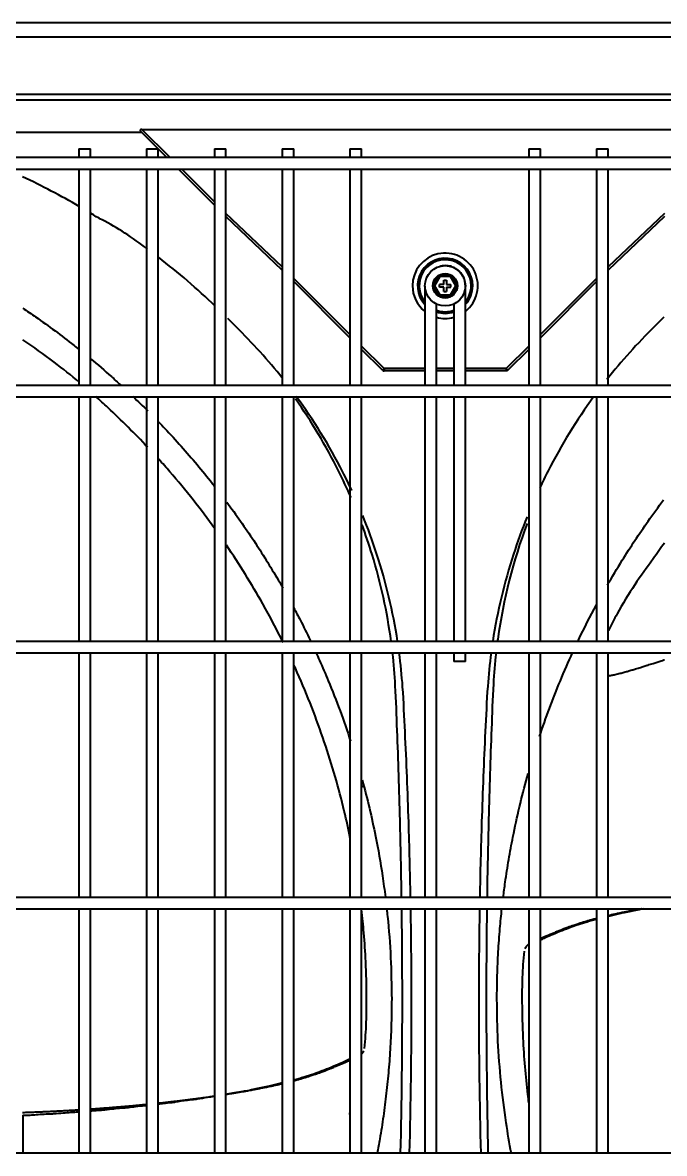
# Model space of a CAD drawing. Extents: x 58467 to 79089, y -33726 to -17391.
# Drawn here: x 72322.65 to 72344.9, y -19293.13 to -19253.9 of the extents above; entities that cross this region are included whole.
import ezdxf

# ---------------------------------------------------------------- set-up
doc = ezdxf.new("R2010")
doc.units = 0
doc.header["$LTSCALE"] = 100
doc.layers.add('+ENTE-ST-DOSEME USTU KONDDRENAJ', color=110, linetype='DOSEMEUSTUKONDENSDRENAJ_LINE', lineweight=40)
doc.linetypes.add('DOSEMEUSTUKONDENSDRENAJ_LINE', pattern='A,300,-40,["CD",Standard,S=15,R=0,X=-35,Y=-7.5],0', length=340)

# ---------------------------------------------------------------- blocks, each defined once
blk = doc.blocks.new('2 KAT SOL')
at = {"color": 3}
for p, q in [((54067.032, -31954.983, -3.539), (54183.081, -31954.983, -3.539)), ((54183.081, -31955.483, -3.539), (54067.032, -31955.483, -3.539)), ((54072.523, -31957.462, -3.539), (54177.681, -31957.462, -3.539)), ((54177.529, -31957.674, -3.539), (54072.675, -31957.674, -3.539)), ((54106.206, -31958.786, -3.539), (54114.576, -31958.786, -3.539)), ((54115.456, -31959.666, -3.539), (54114.556, -31958.766, -3.539)), ((54114.589, -31958.686, -3.539), (54135.615, -31958.686, -3.539)), ((54115.569, -31959.666, -3.539), (54114.589, -31958.686, -3.539)), ((54112.404, -31959.366, -3.539), (54112.404, -31959.666, -3.539)), ((54112.404, -31959.366, -3.539), (54112.804, -31959.366, -3.539)), ((54112.804, -31959.666, -3.539), (54112.804, -31959.366, -3.539)), ((54114.754, -31959.366, -3.539), (54114.754, -31959.666, -3.539)), ((54114.754, -31959.366, -3.539), (54115.154, -31959.366, -3.539)), ((54115.154, -31959.666, -3.539), (54115.154, -31959.366, -3.539)), ((54117.104, -31959.366, -3.539), (54117.104, -31959.666, -3.539)), ((54117.104, -31959.366, -3.539), (54117.503, -31959.366, -3.539)), ((54117.503, -31959.666, -3.539), (54117.503, -31959.366, -3.539)), ((54119.453, -31959.366, -3.539), (54119.453, -31959.666, -3.539)), ((54119.453, -31959.366, -3.539), (54119.853, -31959.366, -3.539)), ((54119.853, -31959.666, -3.539), (54119.853, -31959.366, -3.539)), ((54121.803, -31959.366, -3.539), (54121.803, -31959.666, -3.539)), ((54121.803, -31959.366, -3.539), (54122.203, -31959.366, -3.539)), ((54122.203, -31959.666, -3.539), (54122.203, -31959.366, -3.539)), ((54128.002, -31959.366, -3.539), (54128.002, -31959.666, -3.539)), ((54128.002, -31959.366, -3.539), (54128.402, -31959.366, -3.539)), ((54128.402, -31959.666, -3.539), (54128.402, -31959.366, -3.539)), ((54130.351, -31959.366, -3.539), (54130.351, -31959.666, -3.539)), ((54130.351, -31959.366, -3.539), (54130.751, -31959.366, -3.539)), ((54130.751, -31959.666, -3.539), (54130.751, -31959.366, -3.539)), ((54177.808, -31959.666, -3.539), (54072.353, -31959.666, -3.539)), ((54072.353, -31960.066, -3.539), (54177.808, -31960.066, -3.539)), ((54112.404, -31960.066, -3.539), (54112.404, -31967.571, -3.539)), ((54112.804, -31967.571, -3.539), (54112.804, -31960.066, -3.539)), ((54114.754, -31960.066, -3.539), (54114.754, -31967.571, -3.539)), ((54115.154, -31967.571, -3.539), (54115.154, -31960.066, -3.539)), ((54117.104, -31961.314, -3.539), (54115.856, -31960.066, -3.539)), ((54117.104, -31961.201, -3.539), (54115.969, -31960.066, -3.539)), ((54117.104, -31960.066, -3.539), (54117.104, -31967.571, -3.539)), ((54117.503, -31967.571, -3.539), (54117.503, -31960.066, -3.539)), ((54119.453, -31960.066, -3.539), (54119.453, -31967.571, -3.539)), ((54119.853, -31967.571, -3.539), (54119.853, -31960.066, -3.539)), ((54121.803, -31960.066, -3.539), (54121.803, -31967.571, -3.539)), ((54122.203, -31967.571, -3.539), (54122.203, -31960.066, -3.539)), ((54128.002, -31960.066, -3.539), (54128.002, -31967.571, -3.539)), ((54128.402, -31967.571, -3.539), (54128.402, -31960.066, -3.539)), ((54130.351, -31960.066, -3.539), (54130.351, -31967.571, -3.539)), ((54130.751, -31967.571, -3.539), (54130.751, -31960.066, -3.539)), ((54119.453, -31963.456, -3.539), (54117.503, -31961.6, -3.539)), ((54119.453, -31963.569, -3.539), (54117.504, -31961.714, -3.539)), ((54132.701, -31961.6, -3.539), (54130.751, -31963.455, -3.539)), ((54132.701, -31961.713, -3.539), (54130.751, -31963.569, -3.539)), ((54121.803, -31965.806, -3.539), (54119.853, -31963.856, -3.539)), ((54121.803, -31965.919, -3.539), (54119.853, -31963.969, -3.539)), ((54124.677, -31964.113, -3.539), (54124.889, -31963.745, -3.539)), ((54124.918, -31963.795, -3.539), (54124.735, -31964.113, -3.539)), ((54124.889, -31963.745, -3.539), (54125.314, -31963.745, -3.539)), ((54124.889, -31963.745, -3.539), (54124.918, -31963.795, -3.539)), ((54125.052, -31964.063, -3.539), (54124.902, -31964.063, -3.539)), ((54124.902, -31964.163, -3.539), (54124.902, -31964.063, -3.539)), ((54125.286, -31963.795, -3.539), (54124.918, -31963.795, -3.539)), ((54125.052, -31963.913, -3.539), (54125.152, -31963.913, -3.539)), ((54125.052, -31964.063, -3.539), (54125.052, -31963.913, -3.539)), ((54125.152, -31963.913, -3.539), (54125.152, -31964.063, -3.539)), ((54125.152, -31964.063, -3.539), (54125.302, -31964.063, -3.539)), ((54125.286, -31963.795, -3.539), (54125.314, -31963.745, -3.539)), ((54125.469, -31964.113, -3.539), (54125.286, -31963.795, -3.539)), ((54125.302, -31964.163, -3.539), (54125.302, -31964.063, -3.539)), ((54125.314, -31963.745, -3.539), (54125.527, -31964.113, -3.539)), ((54130.352, -31963.855, -3.539), (54128.402, -31965.805, -3.539)), ((54130.352, -31963.969, -3.539), (54128.402, -31965.918, -3.539)), ((54124.402, -31964.131, -3.539), (54124.402, -31965.506, -3.539)), ((54124.889, -31964.481, -3.539), (54124.677, -31964.113, -3.539)), ((54124.677, -31964.113, -3.539), (54124.735, -31964.113, -3.539)), ((54124.735, -31964.113, -3.539), (54124.918, -31964.431, -3.539)), ((54124.889, -31964.481, -3.539), (54124.918, -31964.431, -3.539)), ((54125.314, -31964.481, -3.539), (54124.889, -31964.481, -3.539)), ((54125.052, -31964.163, -3.539), (54124.902, -31964.163, -3.539)), ((54124.918, -31964.431, -3.539), (54125.286, -31964.431, -3.539)), ((54125.052, -31964.313, -3.539), (54125.052, -31964.163, -3.539)), ((54125.052, -31964.313, -3.539), (54125.152, -31964.313, -3.539)), ((54125.152, -31964.163, -3.539), (54125.152, -31964.313, -3.539)), ((54125.152, -31964.163, -3.539), (54125.302, -31964.163, -3.539)), ((54125.286, -31964.431, -3.539), (54125.469, -31964.113, -3.539)), ((54125.286, -31964.431, -3.539), (54125.314, -31964.481, -3.539)), ((54125.527, -31964.113, -3.539), (54125.314, -31964.481, -3.539)), ((54125.469, -31964.113, -3.539), (54125.527, -31964.113, -3.539)), ((54125.802, -31965.506, -3.539), (54125.802, -31964.127, -3.539)), ((54124.802, -31965.506, -3.539), (54124.802, -31964.745, -3.539)), ((54125.402, -31964.745, -3.539), (54125.402, -31965.506, -3.539)), ((54124.402, -31965.506, -3.539), (54124.402, -31965.788, -3.539)), ((54124.802, -31965.788, -3.539), (54124.802, -31965.506, -3.539)), ((54125.402, -31965.298, -3.539), (54125.402, -31967.571, -3.539)), ((54125.802, -31967.571, -3.539), (54125.802, -31965.298, -3.539)), ((54124.402, -31965.788, -3.539), (54124.402, -31966.154, -3.539)), ((54124.402, -31965.788, -3.539), (54124.402, -31965.788, -3.539)), ((54124.802, -31966.154, -3.539), (54124.802, -31965.788, -3.539)), ((54125.402, -31965.788, -3.539), (54125.402, -31966.154, -3.539)), ((54125.802, -31966.154, -3.539), (54125.802, -31965.788, -3.539)), ((54122.985, -31966.988, -3.539), (54122.203, -31966.206, -3.539)), ((54122.929, -31967.045, -3.539), (54122.203, -31966.319, -3.539)), ((54124.402, -31966.154, -3.539), (54124.402, -31966.437, -3.539)), ((54124.402, -31966.154, -3.539), (54124.402, -31966.154, -3.539)), ((54124.402, -31966.437, -3.539), (54124.402, -31967.571, -3.539)), ((54124.802, -31966.437, -3.539), (54124.802, -31966.154, -3.539)), ((54124.802, -31967.571, -3.539), (54124.802, -31966.437, -3.539)), ((54128.002, -31966.205, -3.539), (54127.219, -31966.988, -3.539)), ((54128.002, -31966.318, -3.539), (54127.275, -31967.045, -3.539)), ((54122.929, -31967.045, -3.539), (54122.985, -31966.988, -3.539)), ((54124.402, -31966.988, -3.539), (54122.985, -31966.988, -3.539)), ((54122.985, -31966.988, -3.539), (54122.985, -31967.068, -3.539)), ((54124.402, -31967.068, -3.539), (54122.985, -31967.068, -3.539)), ((54125.402, -31966.988, -3.539), (54124.802, -31966.988, -3.539)), ((54125.402, -31967.068, -3.539), (54124.802, -31967.068, -3.539)), ((54127.219, -31966.988, -3.539), (54125.802, -31966.988, -3.539)), ((54127.219, -31967.068, -3.539), (54125.802, -31967.068, -3.539)), ((54127.219, -31966.988, -3.539), (54127.219, -31967.068, -3.539)), ((54127.219, -31966.988, -3.539), (54127.275, -31967.045, -3.539)), ((54184.216, -31967.571, -3.539), (54065.854, -31967.571, -3.539)), ((54065.854, -31967.971, -3.539), (54184.216, -31967.971, -3.539)), ((54112.404, -31967.971, -3.539), (54112.404, -31976.45, -3.539)), ((54112.804, -31976.45, -3.539), (54112.804, -31967.971, -3.539)), ((54114.754, -31967.971, -3.539), (54114.754, -31976.45, -3.539)), ((54115.154, -31976.45, -3.539), (54115.154, -31967.971, -3.539)), ((54117.104, -31967.971, -3.539), (54117.104, -31976.45, -3.539)), ((54117.503, -31976.45, -3.539), (54117.503, -31967.971, -3.539)), ((54119.453, -31967.971, -3.539), (54119.453, -31976.45, -3.539)), ((54119.853, -31976.45, -3.539), (54119.853, -31967.971, -3.539)), ((54121.803, -31967.971, -3.539), (54121.803, -31976.45, -3.539)), ((54122.203, -31976.45, -3.539), (54122.203, -31967.971, -3.539)), ((54124.402, -31967.971, -3.539), (54124.402, -31976.45, -3.539)), ((54124.802, -31976.45, -3.539), (54124.802, -31967.971, -3.539)), ((54125.402, -31967.971, -3.539), (54125.402, -31976.449, -3.539)), ((54125.802, -31976.449, -3.539), (54125.802, -31967.971, -3.539)), ((54128.002, -31967.971, -3.539), (54128.002, -31976.45, -3.539)), ((54128.402, -31976.45, -3.539), (54128.402, -31967.971, -3.539)), ((54130.351, -31967.971, -3.539), (54130.351, -31976.45, -3.539)), ((54130.751, -31976.45, -3.539), (54130.751, -31967.971, -3.539)), ((54184.216, -31976.45, -3.539), (54065.854, -31976.45, -3.539)), ((54065.854, -31976.849, -3.539), (54184.216, -31976.849, -3.539)), ((54112.404, -31976.85, -3.539), (54112.404, -31985.329, -3.539)), ((54112.804, -31985.329, -3.539), (54112.804, -31976.85, -3.539)), ((54114.754, -31976.85, -3.539), (54114.754, -31985.329, -3.539)), ((54115.154, -31985.329, -3.539), (54115.154, -31976.85, -3.539)), ((54117.104, -31976.85, -3.539), (54117.104, -31985.329, -3.539)), ((54117.503, -31985.329, -3.539), (54117.503, -31976.85, -3.539)), ((54119.453, -31976.85, -3.539), (54119.453, -31985.329, -3.539)), ((54119.853, -31985.329, -3.539), (54119.853, -31976.85, -3.539)), ((54121.803, -31976.85, -3.539), (54121.803, -31985.329, -3.539)), ((54122.203, -31985.329, -3.539), (54122.203, -31976.85, -3.539)), ((54124.402, -31976.85, -3.539), (54124.402, -31985.328, -3.539)), ((54124.802, -31985.328, -3.539), (54124.802, -31976.85, -3.539)), ((54125.402, -31976.849, -3.539), (54125.402, -31977.149, -3.539)), ((54125.802, -31977.149, -3.539), (54125.802, -31976.849, -3.539)), ((54128.002, -31976.85, -3.539), (54128.002, -31985.329, -3.539)), ((54128.402, -31985.329, -3.539), (54128.402, -31976.85, -3.539)), ((54130.351, -31976.85, -3.539), (54130.351, -31985.329, -3.539)), ((54130.751, -31985.329, -3.539), (54130.751, -31976.85, -3.539)), ((54122.252, -31981.47, -3.539), (54122.203, -31981.511, -3.539)), ((54184.216, -31985.328, -3.539), (54065.854, -31985.328, -3.539)), ((54065.854, -31985.728, -3.539), (54184.216, -31985.728, -3.539)), ((54112.404, -31985.729, -3.539), (54112.404, -31994.206, -3.539)), ((54112.804, -31994.206, -3.539), (54112.804, -31985.729, -3.539)), ((54114.754, -31985.729, -3.539), (54114.754, -31994.206, -3.539)), ((54115.154, -31994.206, -3.539), (54115.154, -31985.729, -3.539)), ((54117.104, -31985.729, -3.539), (54117.104, -31994.206, -3.539)), ((54117.503, -31994.206, -3.539), (54117.503, -31985.729, -3.539)), ((54119.453, -31985.729, -3.539), (54119.453, -31994.206, -3.539)), ((54119.853, -31994.206, -3.539), (54119.853, -31985.729, -3.539)), ((54121.803, -31985.729, -3.539), (54121.803, -31994.206, -3.539)), ((54122.203, -31994.206, -3.539), (54122.203, -31985.729, -3.539)), ((54124.402, -31985.728, -3.539), (54124.402, -31994.207, -3.539)), ((54124.802, -31994.207, -3.539), (54124.802, -31985.728, -3.539)), ((54128.002, -31985.729, -3.539), (54128.002, -31994.206, -3.539)), ((54128.402, -31994.206, -3.539), (54128.402, -31985.729, -3.539)), ((54130.351, -31985.729, -3.539), (54130.351, -31994.206, -3.539)), ((54130.751, -31994.206, -3.539), (54130.751, -31985.729, -3.539)), ((54110.459, -31992.886, -3.539), (54110.459, -31994.207, -3.539)), ((54184.216, -31994.207, -3.539), (54065.854, -31994.207, -3.539))]:
    blk.add_line(p, q, dxfattribs=at)
for radius in [0.7, 0.425, 0.425]:
    blk.add_circle((54125.102, -31964.113, -3.539), radius, dxfattribs=at)
for centre, radius, start, end in [((54125.102, -31964.113, -3.539), 1.133, 308.1431, 180), ((54125.102, -31964.113, -3.539), 0.956, 0, 222.9805), ((54125.102, -31964.113, -3.539), 0.9, 0, 218.9644), ((54125.102, -31964.113, -3.539), 1.133, 180, 231.8625), ((54125.102, -31964.113, -3.539), 0.9, 321.0412, 0), ((54125.102, -31964.113, -3.539), 0.956, 317.0194, 0), ((54125.102, -31964.113, -3.539), 0.9, 250.5432, 289.4569), ((54125.102, -31964.113, -3.539), 0.956, 251.7356, 288.2642), ((54125.102, -31964.113, -3.539), 1.133, 254.6607, 285.3394), ((54122.985, -31966.988, -3.539), 0.08, 225, 270), ((54122.891, -31992.833, -3.539), 1.1, 171.8382, 188.1618)]:
    blk.add_arc(centre, radius, start, end, dxfattribs=at)
at = {"color": 3, "extrusion": (0, 0, -1)}
blk.add_arc((-54127.219, -31966.988, 3.539), 0.08, 225, 270, dxfattribs=at)
at = {"color": 3}
blk.add_ellipse((54114.669, -31958.766, -3.539), major_axis=(0.137, -0.057), ratio=0.414214, start_param=2.356194, end_param=3.926991, dxfattribs=at)
for points in [[(54112.42, -31961.363, -3.539), (54111.78, -31960.99, -3.539), (54111.125, -31960.646, -3.539), (54110.456, -31960.332, -3.539)], [(54117.133, -31964.819, -3.539), (54116.507, -31964.221, -3.539), (54115.852, -31963.656, -3.539), (54115.169, -31963.126, -3.539)], [(54117.854, -31965.537, -3.539), (54117.759, -31965.438, -3.539), (54117.663, -31965.341, -3.539), (54117.566, -31965.243, -3.539)], [(54132.681, -31965.201, -3.539), (54132.57, -31965.312, -3.539), (54132.46, -31965.424, -3.539), (54132.35, -31965.537, -3.539)], [(54119.463, -31967.324, -3.539), (54118.966, -31966.698, -3.539), (54118.429, -31966.102, -3.539), (54117.854, -31965.537, -3.539)], [(54132.35, -31965.537, -3.539), (54131.762, -31966.115, -3.539), (54131.216, -31966.722, -3.539), (54130.712, -31967.359, -3.539)], [(54114.278, -31967.955, -3.539), (54114.45, -31968.119, -3.539), (54114.621, -31968.284, -3.539), (54114.792, -31968.449, -3.539)], [(54123.619, -31988.864, -3.539), (54123.619, -31987.818, -3.539), (54123.612, -31986.773, -3.539), (54123.598, -31985.727, -3.539)], [(54123.938, -31988.984, -3.539), (54123.938, -31987.898, -3.539), (54123.929, -31986.813, -3.539), (54123.911, -31985.727, -3.539)], [(54126.294, -31985.727, -3.539), (54126.276, -31986.813, -3.539), (54126.267, -31987.898, -3.539), (54126.267, -31988.984, -3.539)], [(54126.547, -31985.728, -3.539), (54126.533, -31986.773, -3.539), (54126.526, -31987.818, -3.539), (54126.526, -31988.864, -3.539)], [(54123.559, -31994.207, -3.539), (54123.598, -31992.426, -3.539), (54123.619, -31990.645, -3.539), (54123.619, -31988.864, -3.539)], [(54123.869, -31994.207, -3.539), (54123.915, -31992.467, -3.539), (54123.938, -31990.726, -3.539), (54123.938, -31988.984, -3.539)], [(54126.267, -31988.984, -3.539), (54126.267, -31990.726, -3.539), (54126.29, -31992.467, -3.539), (54126.336, -31994.208, -3.539)], [(54126.526, -31988.864, -3.539), (54126.527, -31990.646, -3.539), (54126.547, -31992.427, -3.539), (54126.586, -31994.208, -3.539)]]:
    blk.add_open_spline(points, degree=3, dxfattribs=at)
for points, knots in [([(54114.779, -31962.829, -3.539), (54114.269, -31962.449, -3.539), (54113.745, -31962.089, -3.539), (54113.076, -31961.759, -3.539), (54112.944, -31961.677, -3.539), (54112.811, -31961.596, -3.539)], [0, 0, 0, 0, 0.803702, 0.803702, 1, 1, 1, 1]), ([(54125.802, -31964.113, -3.539), (54125.801, -31964.051, -3.539), (54125.787, -31963.939, -3.539), (54125.711, -31963.744, -3.539), (54125.569, -31963.572, -3.539), (54125.381, -31963.462, -3.539), (54125.197, -31963.412, -3.539), (54125.038, -31963.411, -3.539), (54124.937, -31963.44, -3.539), (54124.901, -31963.455, -3.539)], [0, 0, 0, 0, 0.137285, 0.262147, 0.473488, 0.63553, 0.754235, 0.906368, 1, 1, 1, 1]), ([(54110.457, -31964.886, -3.539), (54110.608, -31964.987, -3.539), (54111.213, -31965.401, -3.539), (54111.863, -31965.884, -3.539), (54112.355, -31966.274, -3.539), (54112.414, -31966.321, -3.539)], [0, 0, 0, 0, 0.224879, 0.906883, 1, 1, 1, 1]), ([(54112.429, -31967.466, -3.539), (54112.142, -31967.223, -3.539), (54111.505, -31966.71, -3.539), (54110.829, -31966.239, -3.539), (54110.463, -31965.984, -3.539)], [0, 0, 0, 0, 0.462065, 1, 1, 1, 1]), ([(54112.81, -31966.642, -3.539), (54113.055, -31966.845, -3.539), (54113.403, -31967.144, -3.539), (54113.742, -31967.452, -3.539), (54113.844, -31967.547, -3.539)], [0, 0, 0, 0, 0.695118, 1, 1, 1, 1]), ([(54114.79, -31969.713, -3.539), (54114.349, -31969.245, -3.539), (54113.756, -31968.656, -3.539), (54113.133, -31968.083, -3.539), (54112.992, -31967.957, -3.539)], [0, 0, 0, 0, 0.777017, 1, 1, 1, 1]), ([(54121.869, -31971.217, -3.539), (54121.767, -31970.997, -3.539), (54121.66, -31970.778, -3.539), (54121.085, -31969.654, -3.539), (54120.543, -31968.775, -3.539), (54119.942, -31967.952, -3.539)], [0, 0, 0, 0, 0.192969, 0.192969, 1, 1, 1, 1]), ([(54130.248, -31967.969, -3.539), (54129.658, -31968.779, -3.539), (54129.131, -31969.635, -3.539), (54128.568, -31970.731, -3.539), (54128.472, -31970.927, -3.539), (54128.379, -31971.124, -3.539)], [0, 0, 0, 0, 0.823029, 0.823029, 1, 1, 1, 1]), ([(54121.841, -31971.463, -3.539), (54121.704, -31971.147, -3.539), (54121.559, -31970.835, -3.539), (54120.971, -31969.659, -3.539), (54120.472, -31968.829, -3.539), (54119.91, -31968.037, -3.539)], [0, 0, 0, 0, 0.260427, 0.260427, 1, 1, 1, 1]), ([(54115.169, -31968.835, -3.539), (54115.241, -31968.909, -3.539), (54115.508, -31969.187, -3.539), (54115.956, -31969.678, -3.539), (54116.504, -31970.312, -3.539), (54116.888, -31970.784, -3.539), (54117.091, -31971.043, -3.539), (54117.123, -31971.084, -3.539)], [0, 0, 0, 0, 0.10453, 0.387673, 0.668723, 0.947676, 1, 1, 1, 1]), ([(54117.119, -31972.541, -3.539), (54116.636, -31971.868, -3.539), (54116, -31971.059, -3.539), (54115.307, -31970.276, -3.539), (54115.177, -31970.133, -3.539)], [0, 0, 0, 0, 0.816114, 1, 1, 1, 1]), ([(54130.726, -31974.498, -3.539), (54130.893, -31974.206, -3.539), (54131.342, -31973.453, -3.539), (54131.994, -31972.467, -3.539), (54132.491, -31971.783, -3.539), (54132.674, -31971.539, -3.539)], [0, 0, 0, 0, 0.284794, 0.741705, 1, 1, 1, 1]), ([(54117.531, -31971.619, -3.539), (54117.694, -31971.837, -3.539), (54118.012, -31972.277, -3.539), (54118.469, -31972.948, -3.539), (54118.904, -31973.628, -3.539), (54119.236, -31974.179, -3.539), (54119.423, -31974.504, -3.539), (54119.477, -31974.598, -3.539)], [0, 0, 0, 0, 0.229373, 0.457693, 0.68426, 0.909075, 1, 1, 1, 1]), ([(54123.452, -31976.447, -3.539), (54123.294, -31975.42, -3.539), (54123.054, -31974.407, -3.539), (54122.59, -31972.973, -3.539), (54122.425, -31972.522, -3.539), (54122.244, -31972.077, -3.539)], [0, 0, 0, 0, 0.681342, 0.681342, 1, 1, 1, 1]), ([(54127.94, -31972.127, -3.539), (54127.768, -31972.553, -3.539), (54127.611, -31972.985, -3.539), (54127.152, -31974.404, -3.539), (54126.912, -31975.411, -3.539), (54126.753, -31976.443, -3.539)], [0, 0, 0, 0, 0.306385, 0.306385, 1, 1, 1, 1]), ([(54123.23, -31976.448, -3.539), (54123.092, -31975.429, -3.539), (54122.873, -31974.424, -3.539), (54122.463, -31973.089, -3.539), (54122.346, -31972.746, -3.539), (54122.22, -31972.405, -3.539)], [0, 0, 0, 0, 0.742253, 0.742253, 1, 1, 1, 1]), ([(54127.941, -31972.36, -3.539), (54127.457, -31973.652, -3.539), (54127.119, -31974.989, -3.539), (54126.922, -31976.394, -3.539), (54126.919, -31976.42, -3.539), (54126.915, -31976.446, -3.539)], [0, 0, 0, 0, 0.981495, 0.981495, 1, 1, 1, 1]), ([(54119.486, -31976.483, -3.539), (54119.266, -31976.036, -3.539), (54118.668, -31974.902, -3.539), (54117.975, -31973.783, -3.539), (54117.519, -31973.114, -3.539)], [0, 0, 0, 0, 0.392123, 1, 1, 1, 1]), ([(54132.703, -31973.036, -3.539), (54132.574, -31973.22, -3.539), (54132.236, -31973.704, -3.539), (54131.644, -31974.496, -3.539), (54131.146, -31975.33, -3.539), (54130.859, -31975.875, -3.539), (54130.758, -31976.073, -3.539), (54130.751, -31976.086, -3.539)], [0, 0, 0, 0, 0.188637, 0.492926, 0.817568, 0.9884, 1, 1, 1, 1]), ([(54119.855, -31975.285, -3.539), (54119.929, -31975.424, -3.539), (54120.123, -31975.795, -3.539), (54120.314, -31976.18, -3.539), (54120.431, -31976.425, -3.539), (54120.435, -31976.435, -3.539)], [0, 0, 0, 0, 0.36828, 0.975008, 1, 1, 1, 1]), ([(54129.71, -31976.435, -3.539), (54129.715, -31976.425, -3.539), (54129.917, -31976.001, -3.539), (54130.13, -31975.582, -3.539), (54130.347, -31975.179, -3.539)], [0, 0, 0, 0, 0.023633, 1, 1, 1, 1]), ([(54120.623, -31976.836, -3.539), (54120.665, -31976.927, -3.539), (54120.812, -31977.252, -3.539), (54121.246, -31978.263, -3.539), (54121.593, -31979.202, -3.539), (54121.824, -31979.91, -3.539)], [0, 0, 0, 0, 0.090907, 0.323924, 1, 1, 1, 1]), ([(54123.592, -31985.327, -3.539), (54123.579, -31984.433, -3.539), (54123.561, -31983.54, -3.539), (54123.512, -31981.61, -3.539), (54123.479, -31980.574, -3.539), (54123.419, -31979.021, -3.539), (54123.403, -31978.503, -3.539), (54123.354, -31977.605, -3.539), (54123.323, -31977.225, -3.539), (54123.28, -31976.847, -3.539)], [0, 0, 0, 0, 0.315659, 0.315659, 0.681641, 0.681641, 0.864632, 0.864632, 1, 1, 1, 1]), ([(54123.904, -31985.328, -3.539), (54123.888, -31984.458, -3.539), (54123.866, -31983.589, -3.539), (54123.805, -31981.676, -3.539), (54123.763, -31980.633, -3.539), (54123.687, -31979.069, -3.539), (54123.666, -31978.547, -3.539), (54123.601, -31977.632, -3.539), (54123.561, -31977.239, -3.539), (54123.509, -31976.846, -3.539)], [0, 0, 0, 0, 0.307076, 0.307076, 0.675824, 0.675824, 0.860198, 0.860198, 1, 1, 1, 1]), ([(54126.695, -31976.847, -3.539), (54126.644, -31977.232, -3.539), (54126.604, -31977.619, -3.539), (54126.54, -31978.528, -3.539), (54126.518, -31979.05, -3.539), (54126.442, -31980.617, -3.539), (54126.4, -31981.663, -3.539), (54126.339, -31983.581, -3.539), (54126.317, -31984.454, -3.539), (54126.301, -31985.327, -3.539)], [0, 0, 0, 0, 0.136943, 0.136943, 0.321752, 0.321752, 0.691369, 0.691369, 1, 1, 1, 1]), ([(54126.865, -31976.849, -3.539), (54126.825, -31977.206, -3.539), (54126.794, -31977.565, -3.539), (54126.744, -31978.444, -3.539), (54126.728, -31978.965, -3.539), (54126.668, -31980.527, -3.539), (54126.635, -31981.569, -3.539), (54126.585, -31983.516, -3.539), (54126.566, -31984.422, -3.539), (54126.553, -31985.327, -3.539)], [0, 0, 0, 0, 0.126998, 0.126998, 0.311253, 0.311253, 0.679764, 0.679764, 1, 1, 1, 1]), ([(54128.376, -31979.745, -3.539), (54128.592, -31979.093, -3.539), (54128.957, -31978.115, -3.539), (54129.374, -31977.16, -3.539), (54129.522, -31976.836, -3.539)], [0, 0, 0, 0, 0.658433, 1, 1, 1, 1]), ([(54121.815, -31983.283, -3.539), (54121.751, -31982.969, -3.539), (54121.504, -31981.856, -3.539), (54120.954, -31979.938, -3.539), (54120.299, -31978.247, -3.539), (54119.903, -31977.365, -3.539), (54119.865, -31977.283, -3.539)], [0, 0, 0, 0, 0.157183, 0.558604, 0.95857, 1, 1, 1, 1]), ([(54125.802, -31977.149, -3.539), (54125.802, -31977.149, -3.539), (54125.8, -31977.149, -3.539), (54125.791, -31977.149, -3.539), (54125.782, -31977.149, -3.539), (54125.758, -31977.149, -3.539), (54125.743, -31977.149, -3.539), (54125.707, -31977.149, -3.539), (54125.687, -31977.149, -3.539), (54125.645, -31977.149, -3.539), (54125.622, -31977.149, -3.539), (54125.577, -31977.149, -3.539), (54125.555, -31977.149, -3.539), (54125.512, -31977.149, -3.539), (54125.492, -31977.149, -3.539), (54125.458, -31977.149, -3.539), (54125.443, -31977.149, -3.539), (54125.419, -31977.149, -3.539), (54125.411, -31977.149, -3.539), (54125.403, -31977.149, -3.539), (54125.402, -31977.149, -3.539), (54125.402, -31977.149, -3.539)], [0, 0, 0, 0, 0.072796, 0.072796, 0.180355, 0.180355, 0.287914, 0.287914, 0.395473, 0.395473, 0.503031, 0.503031, 0.61059, 0.61059, 0.718149, 0.718149, 0.825708, 0.825708, 0.933267, 0.933267, 1, 1, 1, 1]), ([(54130.744, -31977.643, -3.539), (54130.746, -31977.643, -3.539), (54130.766, -31977.64, -3.539), (54130.803, -31977.635, -3.539), (54130.866, -31977.623, -3.539), (54130.926, -31977.611, -3.539), (54131.003, -31977.595, -3.539), (54131.082, -31977.576, -3.539), (54131.163, -31977.556, -3.539), (54131.236, -31977.537, -3.539), (54131.309, -31977.517, -3.539), (54131.397, -31977.493, -3.539), (54131.488, -31977.467, -3.539), (54131.595, -31977.435, -3.539), (54131.69, -31977.407, -3.539), (54131.787, -31977.377, -3.539), (54131.886, -31977.346, -3.539), (54132.001, -31977.31, -3.539), (54132.119, -31977.273, -3.539), (54132.224, -31977.24, -3.539), (54132.33, -31977.206, -3.539), (54132.453, -31977.167, -3.539), (54132.579, -31977.127, -3.539), (54132.66, -31977.102, -3.539), (54132.696, -31977.09, -3.539), (54132.7, -31977.089, -3.539)], [0, 0, 0, 0, 0.004044, 0.044465, 0.084886, 0.125307, 0.165729, 0.22636, 0.266782, 0.307203, 0.347624, 0.388045, 0.448677, 0.489098, 0.54973, 0.590151, 0.630573, 0.691204, 0.751836, 0.792257, 0.832679, 0.89331, 0.953942, 0.994364, 1, 1, 1, 1]), ([(54122.23, -31981.267, -3.539), (54122.405, -31981.907, -3.539), (54122.665, -31983.008, -3.539), (54122.903, -31984.367, -3.539), (54122.999, -31985.077, -3.539), (54123.03, -31985.325, -3.539)], [0, 0, 0, 0, 0.48072, 0.818915, 1, 1, 1, 1]), ([(54127.115, -31985.325, -3.539), (54127.137, -31985.152, -3.539), (54127.194, -31984.715, -3.539), (54127.303, -31984.018, -3.539), (54127.529, -31982.796, -3.539), (54127.765, -31981.802, -3.539), (54127.969, -31981.073, -3.539), (54127.98, -31981.03, -3.539)], [0, 0, 0, 0, 0.119341, 0.301439, 0.482327, 0.969974, 1, 1, 1, 1]), ([(54122.306, -31990.567, -3.539), (54122.336, -31990.264, -3.539), (54122.379, -31989.672, -3.539), (54122.384, -31988.67, -3.539), (54122.36, -31987.637, -3.539), (54122.294, -31986.624, -3.539), (54122.235, -31986.024, -3.539), (54122.205, -31985.755, -3.539)], [0, 0, 0, 0, 0.183902, 0.361313, 0.620544, 0.830062, 1, 1, 1, 1]), ([(54123.077, -31985.727, -3.539), (54123.086, -31985.814, -3.539), (54123.145, -31986.375, -3.539), (54123.227, -31987.421, -3.539), (54123.241, -31988.381, -3.539), (54123.248, -31988.864, -3.539)], [0, 0, 0, 0, 0.083377, 0.539095, 1, 1, 1, 1]), ([(54126.897, -31988.864, -3.539), (54126.9, -31988.589, -3.539), (54126.904, -31988.041, -3.539), (54126.941, -31987.222, -3.539), (54126.995, -31986.451, -3.539), (54127.044, -31985.954, -3.539), (54127.068, -31985.727, -3.539)], [0, 0, 0, 0, 0.262384, 0.523093, 0.782124, 1, 1, 1, 1]), ([(54130.351, -31986.065, -3.539), (54130.331, -31986.07, -3.539), (54130.286, -31986.082, -3.539), (54130.203, -31986.105, -3.539), (54130.103, -31986.132, -3.539), (54130.004, -31986.161, -3.539), (54129.909, -31986.19, -3.539), (54129.811, -31986.22, -3.539), (54129.715, -31986.25, -3.539), (54129.631, -31986.278, -3.539), (54129.549, -31986.306, -3.539), (54129.456, -31986.338, -3.539), (54129.364, -31986.371, -3.539), (54129.285, -31986.401, -3.539), (54129.207, -31986.43, -3.539), (54129.131, -31986.46, -3.539), (54129.044, -31986.494, -3.539), (54128.97, -31986.524, -3.539), (54128.898, -31986.554, -3.539), (54128.837, -31986.58, -3.539), (54128.776, -31986.605, -3.539), (54128.709, -31986.634, -3.539), (54128.642, -31986.662, -3.539), (54128.577, -31986.691, -3.539), (54128.525, -31986.713, -3.539), (54128.47, -31986.737, -3.539), (54128.431, -31986.754, -3.539), (54128.404, -31986.766, -3.539), (54128.394, -31986.77, -3.539)], [0, 0, 0, 0, 0.025302, 0.058842, 0.109154, 0.159465, 0.193006, 0.243317, 0.293628, 0.327169, 0.36071, 0.411021, 0.461332, 0.494873, 0.528414, 0.578725, 0.612266, 0.662577, 0.696118, 0.729658, 0.763199, 0.79674, 0.847051, 0.880592, 0.914133, 0.947674, 0.981214, 1, 1, 1, 1]), ([(54131.97, -31985.728, -3.539), (54131.969, -31985.728, -3.539), (54131.871, -31985.746, -3.539), (54131.624, -31985.799, -3.539), (54131.391, -31985.843, -3.539), (54131.041, -31985.92, -3.539), (54130.883, -31985.969, -3.539), (54130.756, -31986, -3.539), (54130.752, -31986.001, -3.539)], [0, 0, 0, 0, 0.002202, 0.228493, 0.627967, 0.70862, 0.991569, 1, 1, 1, 1]), ([(54131.922, -31985.729, -3.539), (54131.914, -31985.73, -3.539), (54131.878, -31985.736, -3.539), (54131.786, -31985.753, -3.539), (54131.675, -31985.774, -3.539), (54131.538, -31985.8, -3.539), (54131.43, -31985.821, -3.539), (54131.294, -31985.848, -3.539), (54131.187, -31985.87, -3.539), (54131.066, -31985.896, -3.539), (54130.96, -31985.919, -3.539), (54130.851, -31985.943, -3.539), (54130.782, -31985.959, -3.539), (54130.752, -31985.966, -3.539)], [0, 0, 0, 0, 0.019315, 0.08873, 0.227561, 0.296976, 0.435806, 0.505221, 0.644052, 0.713467, 0.81759, 0.921713, 1, 1, 1, 1]), ([(54130.35, -31986.093, -3.539), (54130.314, -31986.102, -3.539), (54130.215, -31986.128, -3.539), (54130.091, -31986.165, -3.539), (54129.995, -31986.193, -3.539), (54129.905, -31986.22, -3.539), (54129.782, -31986.261, -3.539), (54129.601, -31986.321, -3.539), (54129.261, -31986.442, -3.539), (54128.886, -31986.594, -3.539), (54128.558, -31986.737, -3.539), (54128.439, -31986.796, -3.539), (54128.399, -31986.815, -3.539)], [0, 0, 0, 0, 0.053839, 0.149249, 0.203333, 0.226493, 0.301247, 0.373104, 0.496736, 0.801431, 0.930492, 1, 1, 1, 1]), ([(54127.839, -31987.2, -3.539), (54127.809, -31987.504, -3.539), (54127.766, -31988.096, -3.539), (54127.761, -31989.098, -3.539), (54127.785, -31990.131, -3.539), (54127.855, -31991.195, -3.539), (54127.93, -31991.945, -3.539), (54127.982, -31992.363, -3.539), (54127.994, -31992.462, -3.539)], [0, 0, 0, 0, 0.167977, 0.330025, 0.566807, 0.758181, 0.942521, 1, 1, 1, 1]), ([(54127.998, -31986.959, -3.539), (54127.987, -31986.965, -3.539), (54127.95, -31986.989, -3.539), (54127.909, -31987.036, -3.539), (54127.875, -31987.087, -3.539), (54127.861, -31987.114, -3.539)], [0, 0, 0, 0, 0.14858, 0.57746, 1, 1, 1, 1]), ([(54123.248, -31988.864, -3.539), (54123.246, -31989.139, -3.539), (54123.241, -31989.687, -3.539), (54123.205, -31990.506, -3.539), (54123.147, -31991.318, -3.539), (54123.067, -31992.123, -3.539), (54122.965, -31992.92, -3.539), (54122.857, -31993.615, -3.539), (54122.78, -31994.043, -3.539), (54122.749, -31994.209, -3.539)], [0, 0, 0, 0, 0.153416, 0.305853, 0.457308, 0.607781, 0.75727, 0.905773, 1, 1, 1, 1]), ([(54127.397, -31994.21, -3.539), (54127.33, -31993.856, -3.539), (54127.191, -31993.036, -3.539), (54127.03, -31991.736, -3.539), (54126.918, -31990.307, -3.539), (54126.904, -31989.347, -3.539), (54126.897, -31988.864, -3.539)], [0, 0, 0, 0, 0.200697, 0.464092, 0.73053, 1, 1, 1, 1]), ([(54122.206, -31990.765, -3.539), (54122.217, -31990.754, -3.539), (54122.244, -31990.721, -3.539), (54122.27, -31990.681, -3.539), (54122.284, -31990.653, -3.539)], [0, 0, 0, 0, 0.363149, 1, 1, 1, 1]), ([(54119.854, -31991.66, -3.539), (54119.87, -31991.655, -3.539), (54119.948, -31991.634, -3.539), (54120.055, -31991.603, -3.539), (54120.15, -31991.575, -3.539), (54120.241, -31991.548, -3.539), (54120.363, -31991.507, -3.539), (54120.544, -31991.447, -3.539), (54120.884, -31991.326, -3.539), (54121.259, -31991.174, -3.539), (54121.609, -31991.021, -3.539), (54121.747, -31990.952, -3.539), (54121.804, -31990.924, -3.539)], [0, 0, 0, 0, 0.024177, 0.119177, 0.173029, 0.19609, 0.270523, 0.342071, 0.465172, 0.768559, 0.897066, 1, 1, 1, 1]), ([(54119.856, -31991.686, -3.539), (54119.881, -31991.68, -3.539), (54119.943, -31991.663, -3.539), (54120.042, -31991.635, -3.539), (54120.141, -31991.607, -3.539), (54120.236, -31991.578, -3.539), (54120.335, -31991.548, -3.539), (54120.431, -31991.517, -3.539), (54120.514, -31991.49, -3.539), (54120.596, -31991.462, -3.539), (54120.689, -31991.43, -3.539), (54120.781, -31991.396, -3.539), (54120.86, -31991.367, -3.539), (54120.938, -31991.338, -3.539), (54121.015, -31991.308, -3.539), (54121.101, -31991.273, -3.539), (54121.175, -31991.243, -3.539), (54121.247, -31991.214, -3.539), (54121.308, -31991.188, -3.539), (54121.369, -31991.163, -3.539), (54121.437, -31991.134, -3.539), (54121.503, -31991.106, -3.539), (54121.568, -31991.077, -3.539), (54121.62, -31991.055, -3.539), (54121.675, -31991.031, -3.539), (54121.721, -31991.011, -3.539), (54121.771, -31990.989, -3.539), (54121.796, -31990.978, -3.539), (54121.807, -31990.973, -3.539)], [0, 0, 0, 0, 0.03153, 0.081147, 0.130764, 0.163842, 0.21346, 0.263077, 0.296155, 0.329233, 0.37885, 0.428467, 0.461545, 0.494623, 0.54424, 0.577319, 0.626936, 0.660014, 0.693092, 0.72617, 0.759248, 0.808865, 0.841943, 0.875021, 0.908099, 0.941178, 0.974256, 1, 1, 1, 1]), ([(54117.504, -31992.156, -3.539), (54117.541, -31992.149, -3.539), (54117.666, -31992.122, -3.539), (54117.838, -31992.094, -3.539), (54118.033, -31992.065, -3.539), (54118.232, -31992.03, -3.539), (54118.521, -31991.969, -3.539), (54118.754, -31991.925, -3.539), (54119.105, -31991.848, -3.539), (54119.281, -31991.793, -3.539), (54119.429, -31991.759, -3.539), (54119.452, -31991.753, -3.539)], [0, 0, 0, 0, 0.053106, 0.183061, 0.25229, 0.323469, 0.470338, 0.72961, 0.781957, 0.965599, 1, 1, 1, 1]), ([(54117.505, -31992.16, -3.539), (54117.538, -31992.154, -3.539), (54117.613, -31992.142, -3.539), (54117.732, -31992.123, -3.539), (54117.861, -31992.102, -3.539), (54117.991, -31992.08, -3.539), (54118.12, -31992.058, -3.539), (54118.233, -31992.038, -3.539), (54118.359, -31992.015, -3.539), (54118.47, -31991.994, -3.539), (54118.607, -31991.968, -3.539), (54118.716, -31991.947, -3.539), (54118.851, -31991.92, -3.539), (54118.959, -31991.898, -3.539), (54119.079, -31991.872, -3.539), (54119.185, -31991.849, -3.539), (54119.304, -31991.822, -3.539), (54119.393, -31991.802, -3.539), (54119.443, -31991.79, -3.539), (54119.453, -31991.788, -3.539)], [0, 0, 0, 0, 0.048356, 0.112135, 0.175914, 0.239693, 0.303472, 0.367251, 0.409771, 0.49481, 0.537329, 0.622368, 0.664887, 0.749926, 0.792445, 0.856225, 0.920004, 0.983783, 1, 1, 1, 1]), ([(54115.155, -31992.465, -3.539), (54115.181, -31992.463, -3.539), (54115.238, -31992.456, -3.539), (54115.355, -31992.444, -3.539), (54115.492, -31992.428, -3.539), (54115.644, -31992.411, -3.539), (54115.796, -31992.393, -3.539), (54115.932, -31992.377, -3.539), (54116.083, -31992.358, -3.539), (54116.22, -31992.341, -3.539), (54116.372, -31992.322, -3.539), (54116.509, -31992.304, -3.539), (54116.644, -31992.285, -3.539), (54116.792, -31992.265, -3.539), (54116.923, -31992.247, -3.539), (54117.031, -31992.231, -3.539), (54117.081, -31992.224, -3.539), (54117.101, -31992.221, -3.539)], [0, 0, 0, 0, 0.039359, 0.085754, 0.178543, 0.248135, 0.317727, 0.410516, 0.456911, 0.5497, 0.619292, 0.688884, 0.758476, 0.828068, 0.920857, 0.967252, 1, 1, 1, 1]), ([(54115.158, -31992.495, -3.539), (54115.223, -31992.486, -3.539), (54115.368, -31992.466, -3.539), (54115.552, -31992.448, -3.539), (54115.847, -31992.413, -3.539), (54116.071, -31992.369, -3.539), (54116.334, -31992.341, -3.539), (54116.584, -31992.309, -3.539), (54116.835, -31992.265, -3.539), (54117.013, -31992.237, -3.539), (54117.101, -31992.224, -3.539)], [0, 0, 0, 0, 0.113321, 0.262749, 0.319434, 0.510079, 0.587964, 0.672012, 0.853439, 1, 1, 1, 1]), ([(54110.452, -31992.79, -3.539), (54110.501, -31992.788, -3.539), (54110.616, -31992.784, -3.539), (54110.763, -31992.779, -3.539), (54110.927, -31992.772, -3.539), (54111.075, -31992.766, -3.539), (54111.241, -31992.759, -3.539), (54111.392, -31992.752, -3.539), (54111.542, -31992.744, -3.539), (54111.708, -31992.736, -3.539), (54111.854, -31992.728, -3.539), (54112.016, -31992.719, -3.539), (54112.161, -31992.711, -3.539), (54112.301, -31992.702, -3.539), (54112.377, -31992.698, -3.539), (54112.404, -31992.696, -3.539)], [0, 0, 0, 0, 0.075374, 0.176188, 0.226595, 0.327409, 0.403019, 0.47863, 0.55424, 0.629851, 0.730665, 0.781072, 0.881886, 0.957497, 1, 1, 1, 1]), ([(54112.803, -31992.732, -3.539), (54112.856, -31992.728, -3.539), (54112.965, -31992.721, -3.539), (54113.137, -31992.71, -3.539), (54113.367, -31992.688, -3.539), (54113.606, -31992.658, -3.539), (54113.819, -31992.639, -3.539), (54113.999, -31992.627, -3.539), (54114.17, -31992.611, -3.539), (54114.387, -31992.576, -3.539), (54114.605, -31992.56, -3.539), (54114.732, -31992.547, -3.539), (54114.755, -31992.545, -3.539)], [0, 0, 0, 0, 0.073989, 0.153729, 0.239276, 0.420725, 0.584233, 0.647352, 0.701423, 0.819298, 0.967653, 1, 1, 1, 1]), ([(54112.804, -31992.67, -3.539), (54112.854, -31992.667, -3.539), (54112.953, -31992.66, -3.539), (54113.102, -31992.649, -3.539), (54113.249, -31992.638, -3.539), (54113.393, -31992.627, -3.539), (54113.552, -31992.615, -3.539), (54113.71, -31992.602, -3.539), (54113.867, -31992.589, -3.539), (54114.025, -31992.575, -3.539), (54114.166, -31992.563, -3.539), (54114.323, -31992.548, -3.539), (54114.465, -31992.535, -3.539), (54114.62, -31992.52, -3.539), (54114.711, -31992.511, -3.539), (54114.755, -31992.507, -3.539)], [0, 0, 0, 0, 0.075163, 0.148659, 0.222156, 0.295652, 0.369148, 0.467143, 0.54064, 0.614136, 0.712131, 0.761129, 0.859124, 0.93262, 1, 1, 1, 1]), ([(54110.457, -31992.885, -3.539), (54110.484, -31992.884, -3.539), (54110.548, -31992.882, -3.539), (54110.649, -31992.88, -3.539), (54110.806, -31992.877, -3.539), (54111.012, -31992.855, -3.539), (54111.235, -31992.845, -3.539), (54111.449, -31992.837, -3.539), (54111.681, -31992.822, -3.539), (54111.926, -31992.797, -3.539), (54112.139, -31992.782, -3.539), (54112.304, -31992.775, -3.539), (54112.376, -31992.771, -3.539), (54112.403, -31992.77, -3.539)], [0, 0, 0, 0, 0.047503, 0.110853, 0.162385, 0.26559, 0.398055, 0.474574, 0.557765, 0.734792, 0.898208, 0.962554, 1, 1, 1, 1])]:
    blk.add_open_spline(points, degree=3, knots=knots, dxfattribs=at)

msp = doc.modelspace()

# ---------------------------------------------------------------- block references
at = {"layer": '+ENTE-ST-DOSEME USTU KONDDRENAJ', "color": 3, "linetype": 'Continuous'}
msp.add_blockref('2 KAT SOL', (18212.194, 12701.082), dxfattribs=at)

doc.saveas('drawing.dxf')
